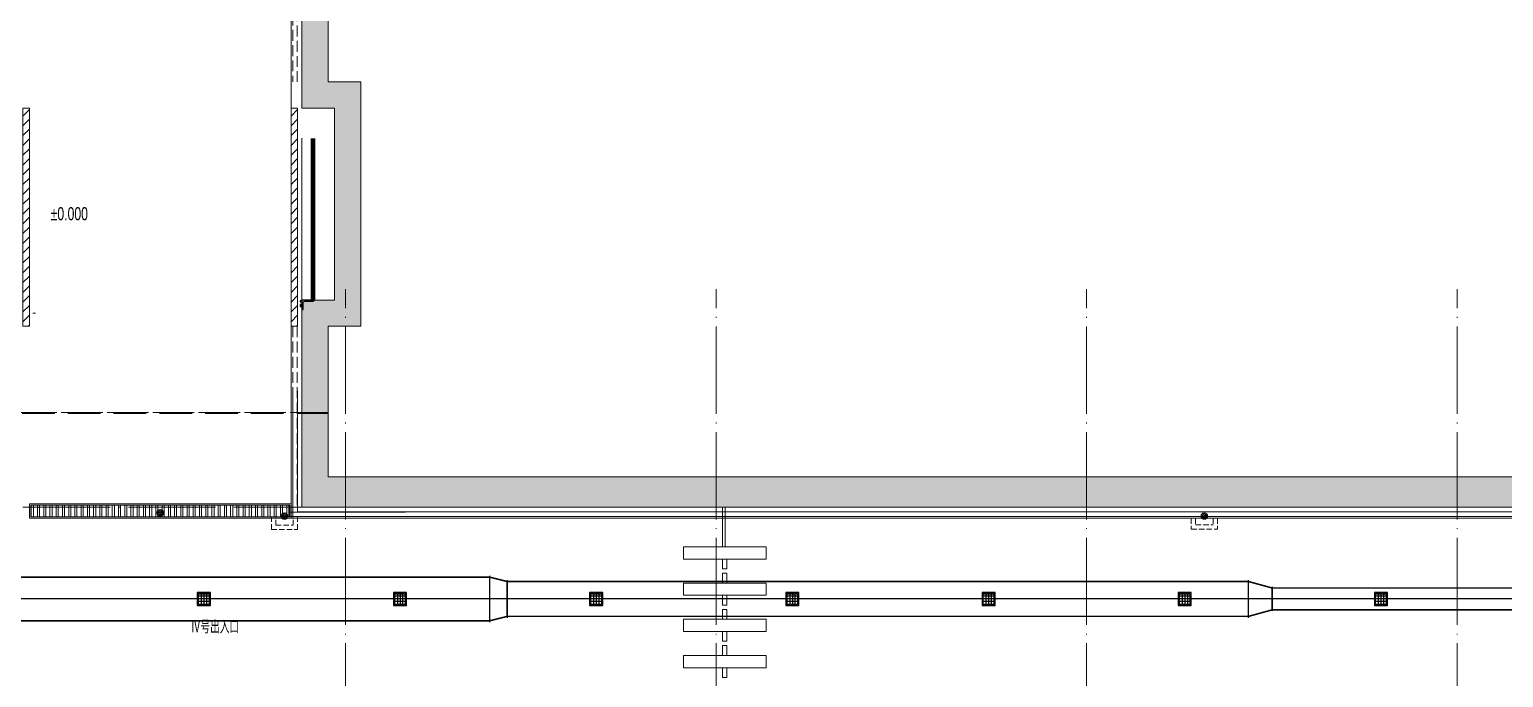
# Model space of a CAD drawing. Extents: x 4 to 13611208, y -605838 to 574722.
# Drawn here: x 13327147 to 13360960, y 200660 to 215510 of the extents above; entities that cross this region are included whole.
import ezdxf

# ---------------------------------------------------------------- set-up
doc = ezdxf.new("R2010")
doc.units = 0
doc.header["$LTSCALE"] = 1000
doc.header["$MEASUREMENT"] = 0
for name, pattern in [('_虚线L', [0.375, 0.25, -0.125]), ('CENTER2', [28.575, 19.05, -3.175, 3.175, -3.175]), ('DASH', [0.35, 0.25, -0.1]), ('DOTE', [2.42, 2, -0.2, 0.02, -0.2])]:
    doc.linetypes.add(name, pattern=pattern)
for name, color, linetype in [('DUCT-D-S中心线', 5, 'CENTER2'), ('DUCT-D-S法兰', 2, 'Continuous'), ('DUCT-D-S管', 130, 'Continuous'), ('DUCT-D-S管端线', 2, 'Continuous'), ('DUCT-D-S风口', 7, 'Continuous'), ('人防', 8, 'Continuous')]:
    doc.layers.add(name, color=color, linetype=linetype)
for name, color, linetype, lineweight in [('pipe排水', 8, 'Continuous', 5), ('WALL', 2, 'Continuous', 5), ('建筑底图', 8, 'Continuous', 13)]:
    doc.layers.add(name, color=color, linetype=linetype, lineweight=lineweight)
doc.styles.add('C', font='HZTXT_E', dxfattribs={"width": 0.7, "bigfont": 'HZTXT'})
pattern_1 = [(90, (13128640.6, 205038.56), (142.875, 8e-12), []), (90, (13128592.97, 205086.18), (142.875, 8e-12), [])]

# ---------------------------------------------------------------- blocks, each defined once
blk = doc.blocks.new('地漏')
at = {"layer": 'pipe排水'}
h = blk.add_hatch(dxfattribs=at)
h.set_pattern_fill('ANSI31', color=8, scale=25, style=0)
h.set_pattern_definition([(45, (-444803.95, -349136.397), (-28.0633004, 28.0633004), [])])
h.paths.add_polyline_path([(100, 0, 1), (-100, 0, 1)])
blk.add_circle((0, 0), 100, dxfattribs=at)
blk = doc.blocks.new('A$C123B4C03')
at = {"layer": '人防', "color": 8}
blk.add_lwpolyline([(0, 0), (0, -20), (40, -20), (40, -41), (0, -41), (0, -99), (38, -95), (38, -100), (0, -104), (0, -127), (40, -127), (40, -147), (0, -147), (0, -220), (-18, -220, -0.414214), (-27, -211), (-27, -68, 0.414214), (-68, -27), (-261, -27, -0.414214), (-270, -18), (-270, 0)], format="xyb", close=True, dxfattribs=at)
blk = doc.blocks.new('A$C0A712FB7')
at = {"layer": 'WALL', "color": 8, "ltscale": 2, "xscale": -1, "rotation": 90}
blk.add_blockref('A$C123B4C03', (0, 0), dxfattribs=at)
blk = doc.blocks.new('$风口$00000107')
for p, q in [((100, 100), (-100, 100)), ((-100, 100), (-88, 88)), ((-100, 100), (-100, -100)), ((88, 88), (-88, 88)), ((-88, 88), (-88, -88)), ((-88, 88), (-80, 80)), ((-80, 80), (80, 80)), ((-80, -80), (-80, 80)), ((80, 40), (-80, 40)), ((-40, 80), (-40, -80)), ((0, 80), (0, -80)), ((40, 80), (40, -80)), ((80, 80), (88, 88)), ((80, 80), (80, -80)), ((100, 100), (88, 88)), ((88, -88), (88, 88)), ((100, -100), (100, 100)), ((-100, -100), (-88, -88)), ((-100, -100), (100, -100)), ((-88, -88), (-80, -80)), ((88, -88), (-88, -88)), ((80, 0), (-80, 0)), ((80, -40), (-80, -40)), ((-80, -80), (80, -80)), ((80, -80), (88, -88)), ((100, -100), (88, -88))]:
    blk.add_line(p, q)

msp = doc.modelspace()

# ---------------------------------------------------------------- hatches: boundary and pattern name
at = {"layer": '建筑底图'}
h = msp.add_hatch(dxfattribs=at)
h.set_pattern_fill('钢筋混凝土', color=8, scale=100, style=0)
h.set_pattern_definition([(45, (0.27, -129739.5), (-176.7766953, 176.7766953), []), (50, (0.27, -129739.5), (717.260183, -62.752135), [75, -825]), (355, (0.3, -129739.5), (-138.751334, 752.192134), [60, -660]), (100.4514, (60.04, -129744.7), (578.50938, 689.439542), [63.74019, -701.142112]), (46.1842, (0.3, -129539.5), (1067.24105, -165.519014), [112.5, -1237.5]), (96.6356, (89.2, -129553.3), (934.662706, 974.11787), [95.61029, -1051.713]), (351.1842, (0.3, -129539.5), (934.661945, 974.1186), [90, -990]), (21, (100.27, -129589.5), (596.907052, -402.61889), [75, -825]), (326, (100.3, -129589.5), (243.31533, 725.150045), [60, -660]), (71.4514, (150, -129623.04), (840.22263, 322.530497), [63.74019, -701.142112]), (37.5, (0.27, -129739.5), (12.1598553, 332.893854), [0, -652, 0, -670, 0, -662.5]), (7.5, (0.27, -129739.5), (263.069537, 394.411712), [0, -382, 0, -637, 0, -252.5]), (327.5, (-222.73, -129739.5), (533.822436, -22.554872), [0, -250, 0, -780, 0, -1035]), (317.5, (-322.73, -129739.5), (583.18617, 100.104982), [0, -325, 0, -518, 0, -735])])
h.paths.add_polyline_path([(13333997.4, 224709.5), (13294898.3, 224709.5), (13294898.3, 217009.5), (13299947.4, 217009.5), (13299947.4, 207109.5), (13319627.4, 207109.5), (13319627.4, 206729.5), (13320127.4, 206729.5), (13320127.4, 209209.5), (13325547.4, 209209.5), (13325547.4, 208709.5), (13326297.4, 208709.5), (13326297.4, 206729.5), (13326897.4, 206729.5), (13326897.4, 207229.5), (13326897.4, 209309.5), (13326147.4, 209309.5), (13326147.4, 213709.5), (13326897.4, 213709.5), (13326897.4, 214309.5), (13325547.4, 214309.5), (13325547.4, 209809.5), (13319627.4, 209809.5), (13319627.4, 207709.5), (13300547.4, 207709.5), (13300547.4, 217009.5), (13304147.4, 217009.5), (13304147.4, 217609.5), (13295398.3, 217609.5), (13295398.3, 224109.5), (13333397.4, 224109.5), (13333397.4, 213709.5), (13334147.4, 213709.5), (13334147.4, 209309.5), (13333397.4, 209309.5), (13333397.4, 206729.5), (13333697.4, 206729.5), (13333997.4, 206729.5), (13333997.4, 208709.5), (13334747.4, 208709.5), (13334747.4, 214309.5), (13333997.4, 214309.5)])
h.paths.add_polyline_path([(13326897.4, 217609.5), (13305647.4, 217609), (13305647.4, 217009.5), (13326897.4, 217009.5)], flags=17)
h = msp.add_hatch(dxfattribs=at)
h.set_pattern_fill('ANSI31', color=256, scale=100, style=0)
h.set_pattern_definition([(45, (5173828.13, -204948.42), (-112.2532015, 112.2532015), [])])
h.paths.add_polyline_path([(13326997.4, 213709.5), (13327147.4, 213709.5), (13327147.4, 208709.5), (13326997.4, 208709.5)])
h = msp.add_hatch(dxfattribs=at)
h.set_pattern_fill('ANSI31', color=256, scale=100, style=0)
h.set_pattern_definition([(45, (5179978.13, -204948.42), (-112.2532015, 112.2532015), [])])
h.paths.add_polyline_path([(13333147.4, 213709.5), (13333297.4, 213709.5), (13333297.4, 208709.5), (13333147.4, 208709.5)])
h = msp.add_hatch(dxfattribs=at)
h.set_pattern_fill('钢筋混凝土', color=8, scale=100, style=0)
h.set_pattern_definition([(45, (793255.26, 8e-09), (-176.7766953, 176.7766953), []), (50, (793255.26, 8e-09), (717.260183, -62.752135), [75, -825]), (355, (793255.26, 8e-09), (-138.751334, 752.192134), [60, -660]), (100.4514, (793315, -5.2), (578.50938, 689.439542), [63.74019, -701.14211]), (46.1842, (793255.26, 200), (1067.24105, -165.519014), [112.5, -1237.5]), (96.6356, (793344.2, 186.2), (934.662706, 974.11787), [95.61029, -1051.713]), (351.1842, (793255.3, 200), (934.661945, 974.1186), [90, -990]), (21, (793355.26, 150), (596.907052, -402.61889), [75, -825]), (326, (793355.26, 150), (243.31533, 725.150045), [60, -660]), (71.4514, (793405, 116.45), (840.22263, 322.530497), [63.74019, -701.14211]), (37.5, (793255.26, 8e-09), (12.1598553, 332.893854), [0, -652, 0, -670, 0, -662.5]), (7.5, (793255.26, 8e-09), (263.069537, 394.411712), [0, -382, 0, -637, 0, -252.5]), (327.5, (793032.26, 8e-09), (533.822436, -22.554872), [0, -250, 0, -780, 0, -1035]), (317.5, (792932.26, 8e-09), (583.18617, 100.104982), [0, -325, 0, -518, 0, -735])])
h.paths.add_polyline_path([(13421897.4, 205459.5), (13421897.4, 204559.5), (13422497.4, 204559.5), (13422497.4, 204759.5), (13453297.4, 204759.5), (13453297.4, 205459.5)])
h.paths.add_polyline_path([(13333997.4, 206729.5), (13333397.4, 206729.5), (13333397.4, 204559.5), (13413397.4, 204559.5), (13413397.4, 205259.5), (13333997.4, 205259.5)])
h = msp.add_hatch(dxfattribs=at)
h.set_pattern_fill('ANSI32', color=256, scale=30, angle=244.88267, style=0)
h.set_pattern_definition([(90, (13128640.6, 205038.56), (142.875, 8e-12), []), (90, (13128592.97, 205086.18), (142.875, 8e-12), [])])
h.paths.add_polyline_path([(13333117.4, 204339.5), (13333117.4, 204609.5), (13327177.4, 204609.5), (13327177.4, 204339.5)])
at = {"layer": '建筑底图', "ltscale": 3}
h = msp.add_hatch(dxfattribs=at)
h.set_pattern_fill('ANSI32', color=256, scale=30, angle=244.88267, style=0)
h.set_pattern_definition(pattern_1)
h.paths.add_polyline_path([(13333117.4, 204339.5), (13333117.4, 204609.5), (13327177.4, 204609.5), (13327177.4, 204339.5)])
at = {"layer": '建筑底图'}
h = msp.add_hatch(dxfattribs=at)
h.set_pattern_fill('ANSI32', color=256, scale=30, angle=244.88267, style=0)
h.set_pattern_definition(pattern_1)
h.paths.add_polyline_path([(13333117.4, 204339.5), (13333117.4, 204609.5), (13327177.4, 204609.5), (13327177.4, 204339.5)])

# ---------------------------------------------------------------- linework, layer by layer
at = {"layer": 'DUCT-D-S中心线'}
for p, q in [((13337702.9, 202459.5), (13323427.6, 202459.5)), ((13338103.1, 202459.5), (13337703.1, 202459.5)), ((13355105.6, 202459.5), (13338103.3, 202459.5)), ((13355655.8, 202459.5), (13355105.8, 202459.5)), ((13371897.4, 202459.5), (13355656, 202459.5))]:
    msp.add_line(p, q, dxfattribs=at)
at = {"layer": 'DUCT-D-S法兰'}
for p, q in [((13337703, 202989.5), (13337703, 201929.5)), ((13338103.2, 202889.5), (13338103.2, 202029.5)), ((13355105.7, 202889.5), (13355105.7, 202029.5)), ((13355655.9, 202734.5), (13355655.9, 202184.5))]:
    msp.add_line(p, q, dxfattribs=at)
at = {"layer": 'DUCT-D-S法兰', "color": 18, "true_color": 0x000000}
for p in [(13337702.9, 202459.5, 4450), (13337703.1, 202459.5, 4450), (13338103.1, 202459.5, 4450), (13338103.3, 202459.5, 4450), (13355105.6, 202459.5, 4450), (13355105.8, 202459.5, 4450), (13355655.8, 202459.5, 4400), (13355656, 202459.5, 4400)]:
    msp.add_point(p, dxfattribs=at)
at = {"layer": 'DUCT-D-S管', "const_width": 35}
for points in [[(13337702.9, 202959.5), (13323427.6, 202959.5)], [(13337702.9, 201959.5), (13337702.9, 202959.5)], [(13338103.1, 202859.5), (13337703.1, 202959.5)], [(13355105.6, 202859.5), (13338103.3, 202859.5)], [(13338103.3, 202859.5), (13338103.3, 202059.5)], [(13355105.6, 202059.5), (13355105.6, 202859.5)], [(13355655.8, 202709.5), (13355105.8, 202859.5)], [(13371897.4, 202709.5), (13355656, 202709.5)], [(13355656, 202709.5), (13355656, 202209.5)], [(13355655.8, 202209.5), (13355105.8, 202059.5)], [(13355656, 202209.5), (13371897.4, 202209.5)], [(13323427.6, 201959.5), (13337702.9, 201959.5)], [(13338103.1, 202059.5), (13337703.1, 201959.5)], [(13338103.3, 202059.5), (13355105.6, 202059.5)]]:
    msp.add_lwpolyline(points, dxfattribs=at)
at = {"layer": 'DUCT-D-S管', "color": 18, "true_color": 0x000000}
for p in [(13337703.1, 202459.5, 4450), (13338103.1, 202459.5, 4450), (13355105.8, 202459.5, 4450), (13355655.8, 202459.5, 4400)]:
    msp.add_point(p, dxfattribs=at)
at = {"layer": 'DUCT-D-S管端线'}
for p, q in [((13337703.1, 202959.5), (13337703.1, 201959.5)), ((13338103.1, 202059.5), (13338103.1, 202859.5)), ((13355105.8, 202859.5), (13355105.8, 202059.5)), ((13355655.8, 202209.5), (13355655.8, 202709.5))]:
    msp.add_line(p, q, dxfattribs=at)
at = {"layer": '建筑底图'}
for p, q in [((13333997.4, 214309.5), (13333997.4, 224709.5)), ((13333397.4, 224109.5), (13333397.4, 213709.5)), ((13334747.4, 214309.5), (13333997.4, 214309.5)), ((13334747.4, 208709.5), (13334747.4, 214309.5)), ((13333397.4, 213709.5), (13334147.4, 213709.5)), ((13334147.4, 213709.5), (13334147.4, 209309.5)), ((13333397.4, 213019.3), (13333397.4, 209309.5)), ((13334147.4, 209309.5), (13333397.4, 209309.5)), ((13333397.4, 209309.5), (13333397.4, 204559.5)), ((13333997.4, 205259.5), (13333997.4, 208709.5)), ((13333997.4, 208709.5), (13334747.4, 208709.5)), ((13333187.4, 207229.5), (13333187.4, 204349.5)), ((13333297.4, 207229.5), (13333297.4, 204459.5)), ((13333397.4, 207229.5), (13333397.4, 204559.5)), ((13333997.4, 207229.5), (13333997.4, 205259.5)), ((13333117.4, 204449.5), (13335773.5, 204449.5)), ((13333117.4, 204349.5), (13335773.5, 204349.5)), ((13343047.4, 203374.5), (13343047.4, 203149.5)), ((13343147.4, 203374.5), (13343147.4, 203149.5)), ((13343047.4, 203149.5), (13343147.4, 203149.5)), ((13343047.4, 203049.5), (13343147.4, 203049.5)), ((13343047.4, 202824.5), (13343047.4, 203049.5)), ((13343147.4, 202824.5), (13343147.4, 203049.5)), ((13343047.4, 202544.5), (13343047.4, 202319.5)), ((13343147.4, 202544.5), (13343147.4, 202319.5)), ((13343047.4, 202319.5), (13343147.4, 202319.5)), ((13343047.4, 202219.5), (13343147.4, 202219.5)), ((13343047.4, 201994.5), (13343047.4, 202219.5)), ((13343147.4, 201994.5), (13343147.4, 202219.5)), ((13343047.4, 201714.5), (13343047.4, 201489.5)), ((13343147.4, 201714.5), (13343147.4, 201489.5)), ((13343047.4, 201489.5), (13343147.4, 201489.5)), ((13343047.4, 201389.5), (13343147.4, 201389.5)), ((13343047.4, 201164.5), (13343047.4, 201389.5)), ((13343147.4, 201164.5), (13343147.4, 201389.5)), ((13343047.4, 200884.5), (13343047.4, 200659.5)), ((13343147.4, 200884.5), (13343147.4, 200659.5)), ((13343047.4, 200659.5), (13343147.4, 200659.5))]:
    msp.add_line(p, q, dxfattribs=at)
at = {"layer": '建筑底图', "ltscale": 3}
for p, q in [((13333147.4, 223861.5), (13333147.4, 204309.5)), ((13333147.4, 207229.5, 0), (13333147.4, 204309.5, 0)), ((13333147.4, 207229.5), (13333147.4, 204309.5)), ((13333397.4, 207229.5), (13333397.4, 204559.5)), ((13333997.4, 206909.5), (13333997.4, 205259.5)), ((13333147.4, 204309.5), (13335773.5, 204309.5))]:
    msp.add_line(p, q, dxfattribs=at)
at = {"layer": '建筑底图', "linetype": 'DASH'}
for p, q in [((13333187.4, 223901.5), (13333187.4, 214309.5)), ((13333287.4, 224001.5), (13333287.4, 214309.5)), ((13333187.4, 208709.5), (13333187.4, 204559.5)), ((13333287.4, 208709.5), (13333287.4, 204559.5))]:
    msp.add_line(p, q, dxfattribs=at)
at = {"layer": '建筑底图', "linetype": 'DOTE'}
for p, q in [((13334397.4, 180083), (13334397.4, 209559.5)), ((13342897.4, 180083), (13342897.4, 209559.5)), ((13351397.4, 180083), (13351397.4, 209559.5)), ((13359897.4, 180083), (13359897.4, 209559.5))]:
    msp.add_line(p, q, dxfattribs=at)
at = {"layer": '建筑底图', "color": 8, "linetype": 'DASH', "ltscale": 3}
for p, q in [((13319627.4, 206729.5), (13333997.4, 206729.5)), ((13319627.4, 206709.5), (13333997.4, 206709.5))]:
    msp.add_line(p, q, dxfattribs=at)
at = {"layer": '建筑底图', "color": 8, "linetype": 'DASH'}
msp.add_line((13319827.4, 206729.5), (13333697.4, 206729.5), dxfattribs=at)
at = {"layer": '建筑底图', "color": 8}
for p, q in [((13333997.4, 205259.5), (13413797.4, 205259.5)), ((13333187.4, 204349.5), (13414607.4, 204349.5)), ((13333297.4, 204459.5), (13414507.4, 204459.5)), ((13333397.4, 204559.5), (13414397.4, 204559.5))]:
    msp.add_line(p, q, dxfattribs=at)
at = {"layer": '建筑底图', "color": 8, "linetype": 'DOTE'}
msp.add_line((13474197.4, 204559.5), (13119297.4, 204559.5), dxfattribs=at)
at = {"layer": '建筑底图', "linetype": 'DASH', "ltscale": 0.5}
for p, q in [((13332697.4, 204049.5), (13332697.4, 204349.5)), ((13332797.4, 204149.5), (13332797.4, 204349.5)), ((13333197.4, 204149.5), (13333197.4, 204349.5)), ((13333297.4, 204049.5), (13333297.4, 204349.5)), ((13353797.4, 204309.5), (13353797.4, 204059.5)), ((13353897.4, 204309.5), (13353897.4, 204159.5)), ((13354297.4, 204309.5), (13354297.4, 204159.5)), ((13354397.4, 204309.5), (13354397.4, 204059.5)), ((13332697.4, 204049.5), (13333297.4, 204049.5)), ((13332797.4, 204149.5), (13333197.4, 204149.5)), ((13353797.4, 204059.5), (13354397.4, 204059.5)), ((13353897.4, 204159.5), (13354297.4, 204159.5))]:
    msp.add_line(p, q, dxfattribs=at)
at = {"layer": '建筑底图', "linetype": 'ByBlock'}
for p, q in [((13343047.4, 203654.5), (13343047.4, 204559.5)), ((13343047.4, 204559.5), (13343107.4, 204559.5)), ((13343107.4, 203654.5), (13343107.4, 204559.5)), ((13343047.4, 203654.5), (13343107.4, 203654.5))]:
    msp.add_line(p, q, dxfattribs=at)
at = {"layer": '建筑底图', "color": 8}
for points in [[(13421797.4, 205259.5), (13333997.4, 205259.5), (13333997.4, 208709.5), (13334747.4, 208709.5), (13334747.4, 214309.5), (13333997.4, 214309.5), (13333997.4, 224709.5), (13294898.3, 224709.5), (13294898.3, 217009.5), (13299947.4, 217009.5), (13299947.4, 207109.5), (13319627.4, 207109.5), (13319627.4, 205259.5), (13311597.4, 205259.5), (13311597.4, 205909.5), (13271047.4, 205909.5), (13271047.4, 223959.5), (13237197.4, 223959.5), (13237197.4, 205909.5), (13207597.4, 205909.5), (13207597.4, 207459.5), (13192397.4, 207459.5), (13192397.4, 223759.5), (13165097.4, 223759.5)], [(13333147.4, 207229.5), (13333147.4, 204309.5), (13427497.4, 204309.5)]]:
    msp.add_lwpolyline(points, dxfattribs=at)
at = {"layer": '建筑底图'}
for points in [[(13326997.4, 213709.5), (13327147.4, 213709.5), (13327147.4, 208709.5), (13326997.4, 208709.5)], [(13333147.4, 213709.5), (13333297.4, 213709.5), (13333297.4, 208709.5), (13333147.4, 208709.5)], [(13333147.4, 204309.5), (13333147.4, 204639.5), (13327147.4, 204639.5), (13327147.4, 204309.5)], [(13333147.4, 204309.5), (13333147.4, 204639.5), (13327147.4, 204639.5), (13327147.4, 204309.5)], [(13333117.4, 204339.5), (13333117.4, 204609.5), (13327177.4, 204609.5), (13327177.4, 204339.5)], [(13333117.4, 204339.5), (13333117.4, 204609.5), (13327177.4, 204609.5), (13327177.4, 204339.5)], [(13344047.4, 203374.5), (13344047.4, 203654.5), (13342147.4, 203654.5), (13342147.4, 203374.5)], [(13344047.4, 202544.5), (13344047.4, 202824.5), (13342147.4, 202824.5), (13342147.4, 202544.5)], [(13344047.4, 201714.5), (13344047.4, 201994.5), (13342147.4, 201994.5), (13342147.4, 201714.5)], [(13344047.4, 200884.5), (13344047.4, 201164.5), (13342147.4, 201164.5), (13342147.4, 200884.5)]]:
    msp.add_lwpolyline(points, close=True, dxfattribs=at)
at = {"layer": '建筑底图', "const_width": 100}
msp.add_lwpolyline([(13333651.3, 213019.3), (13333651.3, 209309.5)], dxfattribs=at)
at = {"layer": '建筑底图', "linetype": '_虚线L', "ltscale": 0.5, "const_width": 20}
msp.add_lwpolyline([(13327222.4, 209009), (13327287.4, 209009)], dxfattribs=at)
at = {"layer": '建筑底图'}
msp.add_lwpolyline([(13333147.4, 207229.5), (13333147.4, 204309.5), (13335773.5, 204309.5)], dxfattribs=at)
at = {"layer": '建筑底图', "ltscale": 3}
for points in [[(13333147.4, 204309.5), (13333147.4, 204639.5), (13327147.4, 204639.5), (13327147.4, 204309.5)], [(13333117.4, 204339.5), (13333117.4, 204609.5), (13327177.4, 204609.5), (13327177.4, 204339.5)]]:
    msp.add_lwpolyline(points, close=True, dxfattribs=at)
at = {"layer": '建筑底图'}
for points in [[(13343989.3, 203099.5, 0, 100, 0), (13343989.3, 203099.5, 0, 0, 0), (13342753.2, 203099.5, 100, 0, 0), (13342468.3, 203099.5, 0, 0, 0)], [(13343989.3, 202269.5, 0, 100, 0), (13343989.3, 202269.5, 0, 0, 0), (13342753.2, 202269.5, 100, 0, 0), (13342468.3, 202269.5, 0, 0, 0)], [(13343989.3, 201439.5, 0, 100, 0), (13343989.3, 201439.5, 0, 0, 0), (13342753.2, 201439.5, 100, 0, 0), (13342468.3, 201439.5, 0, 0, 0)]]:
    msp.add_lwpolyline(points, format="xyseb", dxfattribs=at)
for centre in [(13330147.4, 204434.5), (13330147.4, 204434.5), (13332997.4, 204359.5)]:
    msp.add_circle(centre, 75, dxfattribs=at)

# ---------------------------------------------------------------- block references
at = {"layer": 'DUCT-D-S风口', "xscale": 1.5, "yscale": 1.5}
for p in [(13331147.4, 202459.5, 3500), (13335647.4, 202459.5, 3500), (13340147.4, 202459.5, 3500), (13344647.4, 202459.5, 3500), (13349147.4, 202459.5, 3500), (13353647.4, 202459.5, 3500), (13358147.4, 202459.5, 3500)]:
    msp.add_blockref('$风口$00000107', p, dxfattribs=at)
at = {"layer": '建筑底图', "rotation": 270.0016199042389}
msp.add_blockref('A$C0A712FB7', (13333397.4, 209309.5), dxfattribs=at)
at = {"layer": '建筑底图', "ltscale": 3.5, "xscale": 0.7499999999999998, "yscale": 0.7499999999999998, "zscale": 0.7499999999999998}
for p in [(13330147.4, 204434.5), (13330147.4, 204434.5), (13332997.4, 204359.5), (13354097.4, 204359.5)]:
    msp.add_blockref('地漏', p, dxfattribs=at)

# ---------------------------------------------------------------- texts
at = {"layer": '建筑底图', "style": 'C', "width": 0.7}
for s, p in [('%%P0.000', (13327632.5, 211138.5)), ('Ⅳ号出入口', (13330850.4, 201667))]:
    msp.add_text(s, height=300, dxfattribs=at).set_placement(p)

doc.saveas('drawing.dxf')
